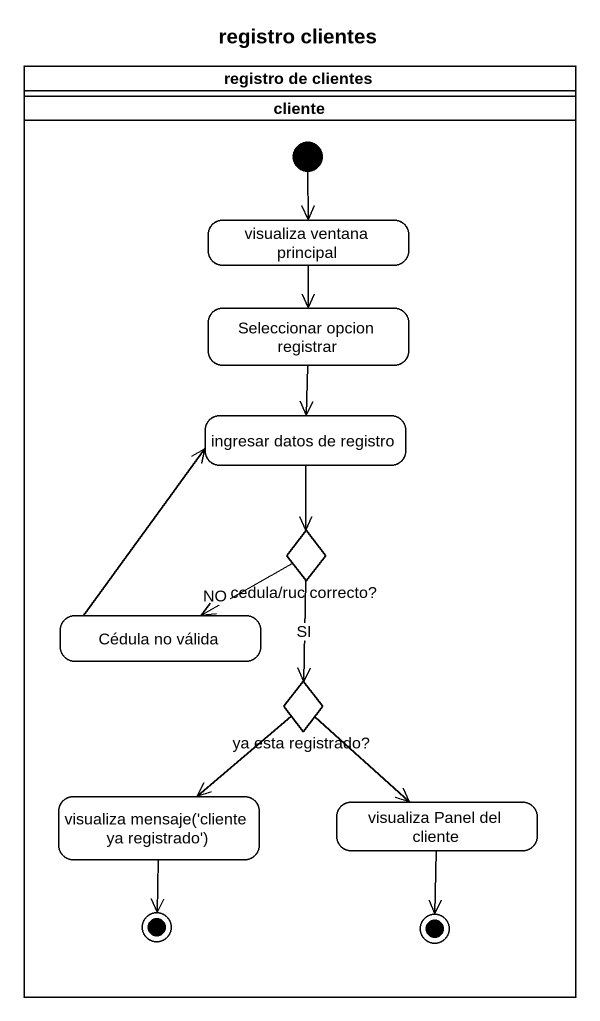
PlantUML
@startuml
title registro clientes
hide empty description
state "registro de clientes" as registro_de_clientes <<partition>> {
  state cliente <<partition>> {
    state "visualiza ventana principal" as visualiza_ventana_principal
    state "Seleccionar opcion registrar" as Seleccionar_opcion_registrar
    state "ingresar datos de registro" as ingresar_datos_de_registro
    state "cedula/ruc correcto?" as cedula_ruc_correcto <<choice>>
    state "Cédula no válida" as Cédula_no_válida
    state "ya esta registrado?" as ya_esta_registrado <<choice>>
    state "visualiza mensaje('cliente ya registrado')" as visualiza_mensaje_cliente
    state "visualiza Panel del cliente" as visualiza_Panel_del_cliente
    state final1 <<end>>
    state final2 <<end>>
    [*] --> visualiza_ventana_principal
  }
}
visualiza_ventana_principal --> Seleccionar_opcion_registrar
Seleccionar_opcion_registrar --> ingresar_datos_de_registro
ingresar_datos_de_registro --> cedula_ruc_correcto
cedula_ruc_correcto -left-> Cédula_no_válida : NO
cedula_ruc_correcto --> ya_esta_registrado : SI
Cédula_no_válida -up-> ingresar_datos_de_registro
ya_esta_registrado --> visualiza_mensaje_cliente
ya_esta_registrado --> visualiza_Panel_del_cliente
visualiza_mensaje_cliente --> final1
visualiza_Panel_del_cliente --> final2
@enduml
